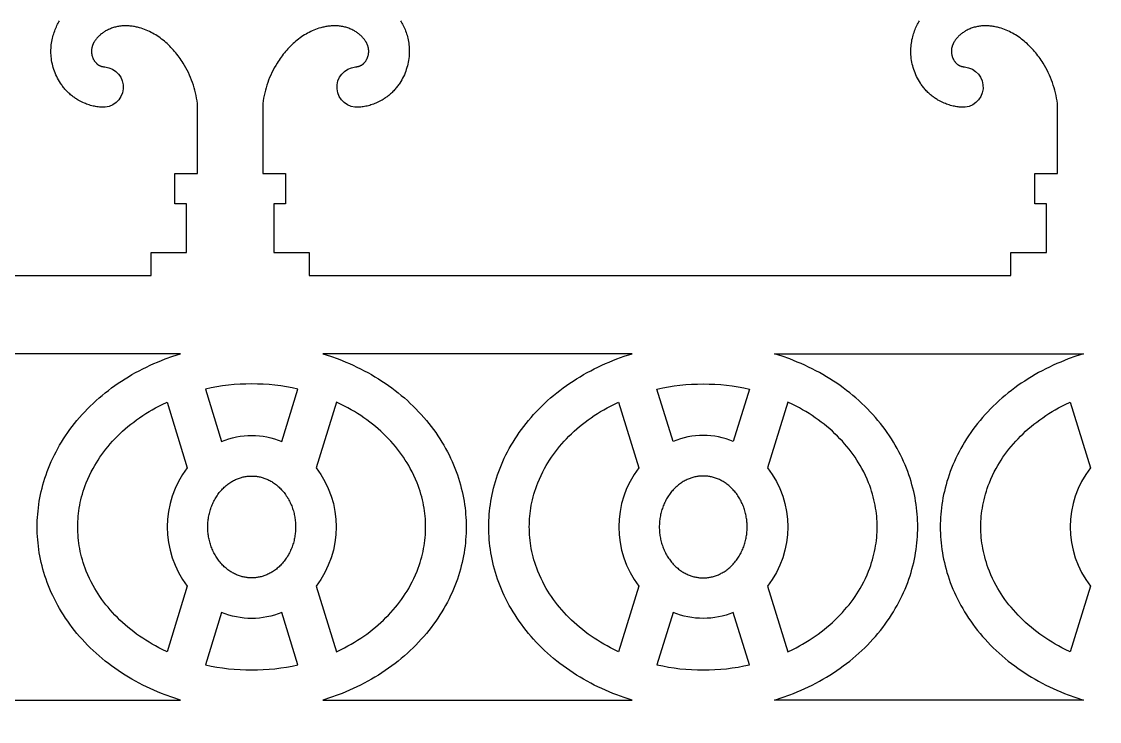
# Model space of a CAD drawing. Extents: x 452 to 1697, y 1442 to 2340.
# Drawn here: x 1132.5 to 1415.2, y 1973.1 to 2156.7 of the extents above; entities that cross this region are included whole.
import ezdxf

# ---------------------------------------------------------------- set-up
doc = ezdxf.new("R2010")
doc.units = 0
doc.layers.add('LAYER_05', color=1, linetype='CONTINUOUS')

msp = doc.modelspace()

# ---------------------------------------------------------------- linework, layer by layer
at = {"layer": 'LAYER_05'}
for points in [[(1412.69, 2240.24, -0.316447), (1596.7, 1955.77, -0.601476)], [(982.4, 2090.12), (1166.45, 2090.12), (1166.45, 2096.12), (1175.73, 2096.12), (1175.73, 2108.86), (1172.69, 2108.86), (1172.69, 2116.82), (1178.62, 2116.82), (1178.62, 2135.21), (1178.52, 2135.9), (1178.4, 2136.59), (1178.27, 2137.28), (1178.11, 2137.97), (1177.94, 2138.65), (1177.75, 2139.32), (1177.54, 2140), (1177.31, 2140.66), (1177.07, 2141.33), (1176.81, 2141.98), (1176.53, 2142.63), (1176.23, 2143.28), (1175.92, 2143.91), (1175.58, 2144.54), (1175.23, 2145.16), (1174.86, 2145.78), (1174.61, 2146.18), (1174.35, 2146.57), (1174.08, 2146.96), (1173.8, 2147.35), (1173.52, 2147.73), (1173.23, 2148.1), (1172.93, 2148.48), (1172.63, 2148.84), (1172.32, 2149.2), (1172, 2149.55), (1171.67, 2149.9), (1171.34, 2150.23), (1171, 2150.57), (1170.66, 2150.89), (1170.31, 2151.2), (1169.95, 2151.51), (1169.58, 2151.81), (1169.21, 2152.1), (1168.84, 2152.38), (1168.45, 2152.65), (1168.06, 2152.91), (1167.67, 2153.16), (1167.27, 2153.4), (1166.86, 2153.63), (1166.45, 2153.85), (1166.03, 2154.06), (1165.61, 2154.25), (1165.18, 2154.44), (1164.75, 2154.61), (1164.31, 2154.77), (1163.87, 2154.91), (1163.42, 2155.04), (1163.16, 2155.12), (1162.89, 2155.18), (1162.62, 2155.24), (1162.34, 2155.3), (1162.07, 2155.35), (1161.8, 2155.4), (1161.52, 2155.44), (1161.25, 2155.47), (1160.97, 2155.5), (1160.69, 2155.53), (1160.42, 2155.54), (1160.14, 2155.55), (1159.86, 2155.56), (1159.58, 2155.56), (1159.31, 2155.55), (1159.03, 2155.54), (1158.75, 2155.52), (1158.48, 2155.49), (1158.2, 2155.45), (1157.93, 2155.41), (1157.65, 2155.36), (1157.38, 2155.31), (1157.11, 2155.24), (1156.84, 2155.17), (1156.57, 2155.09), (1156.3, 2155.01), (1156.04, 2154.91), (1155.77, 2154.81), (1155.51, 2154.7), (1155.25, 2154.58), (1154.99, 2154.46), (1154.74, 2154.32), (1154.54, 2154.21), (1154.35, 2154.09), (1154.15, 2153.97), (1153.96, 2153.85), (1153.78, 2153.72), (1153.59, 2153.58), (1153.41, 2153.44), (1153.23, 2153.3), (1153.06, 2153.15), (1152.89, 2153), (1152.73, 2152.85), (1152.57, 2152.69), (1152.41, 2152.52), (1152.26, 2152.35), (1152.12, 2152.18), (1151.98, 2152.01), (1151.85, 2151.83), (1151.72, 2151.65), (1151.6, 2151.46), (1151.55, 2151.37), (1151.49, 2151.28), (1151.44, 2151.18), (1151.39, 2151.08), (1151.34, 2150.99), (1151.29, 2150.89), (1151.25, 2150.79), (1151.21, 2150.69), (1151.16, 2150.6), (1151.13, 2150.5), (1151.09, 2150.39), (1151.06, 2150.29), (1151.02, 2150.19), (1150.99, 2150.09), (1150.97, 2149.99), (1150.94, 2149.88), (1150.92, 2149.78), (1150.9, 2149.67), (1150.88, 2149.57), (1150.86, 2149.46), (1150.85, 2149.36), (1150.84, 2149.25), (1150.83, 2149.14), (1150.83, 2149.04), (1150.83, 2148.93), (1150.83, 2148.82), (1150.83, 2148.69), (1150.84, 2148.57), (1150.85, 2148.44), (1150.86, 2148.31), (1150.88, 2148.19), (1150.9, 2148.06), (1150.93, 2147.94), (1150.96, 2147.81), (1150.99, 2147.69), (1151.03, 2147.56), (1151.06, 2147.44), (1151.11, 2147.32), (1151.15, 2147.2), (1151.2, 2147.08), (1151.25, 2146.96), (1151.3, 2146.85), (1151.36, 2146.73), (1151.42, 2146.62), (1151.49, 2146.51), (1151.55, 2146.4), (1151.62, 2146.3), (1151.69, 2146.19), (1151.77, 2146.09), (1151.85, 2146), (1151.93, 2145.9), (1152.01, 2145.81), (1152.05, 2145.77), (1152.1, 2145.73), (1152.14, 2145.68), (1152.18, 2145.64), (1152.23, 2145.6), (1152.28, 2145.56), (1152.32, 2145.52), (1152.37, 2145.48), (1152.42, 2145.45), (1152.47, 2145.41), (1152.51, 2145.38), (1152.56, 2145.34), (1152.61, 2145.31), (1152.66, 2145.28), (1152.71, 2145.25), (1152.76, 2145.23), (1152.81, 2145.2), (1152.86, 2145.17), (1152.91, 2145.15), (1152.96, 2145.12), (1153.06, 2145.08), (1153.17, 2145.04), (1153.27, 2145), (1153.38, 2144.96), (1153.49, 2144.93), (1153.6, 2144.9), (1153.71, 2144.87), (1153.83, 2144.85), (1153.94, 2144.83), (1154.06, 2144.81), (1154.18, 2144.8), (1154.29, 2144.78, -0.999946), (1153.38, 2134.19), (1152.89, 2134.24), (1152.56, 2134.28), (1152.24, 2134.33), (1151.92, 2134.39), (1151.6, 2134.45), (1151.26, 2134.53), (1150.92, 2134.61), (1150.58, 2134.7), (1150.24, 2134.8), (1149.89, 2134.92), (1149.54, 2135.04), (1149.25, 2135.15), (1148.97, 2135.26), (1148.6, 2135.42), (1148.24, 2135.59), (1147.88, 2135.78), (1147.53, 2135.97), (1147.3, 2136.1), (1147.08, 2136.23), (1146.86, 2136.37), (1146.65, 2136.51), (1146.43, 2136.66), (1146.22, 2136.81), (1146.01, 2136.96), (1145.81, 2137.12), (1145.58, 2137.3), (1145.34, 2137.5), (1145.12, 2137.7), (1144.9, 2137.9), (1144.68, 2138.11), (1144.47, 2138.32), (1144.26, 2138.54), (1144.05, 2138.76), (1143.87, 2138.97), (1143.68, 2139.18), (1143.51, 2139.4), (1143.33, 2139.62), (1143.17, 2139.84), (1143.01, 2140.05), (1142.86, 2140.28), (1142.71, 2140.5), (1142.43, 2140.93), (1142.17, 2141.38), (1141.93, 2141.83), (1141.7, 2142.29), (1141.49, 2142.74), (1141.3, 2143.2), (1141.12, 2143.66), (1140.96, 2144.12), (1140.82, 2144.59), (1140.69, 2145.06), (1140.57, 2145.54), (1140.47, 2146.01), (1140.38, 2146.5), (1140.31, 2147), (1140.26, 2147.49), (1140.22, 2147.99), (1140.2, 2148.32), (1140.2, 2148.64), (1140.19, 2148.97), (1140.2, 2149.3), (1140.22, 2149.73), (1140.25, 2150.17), (1140.29, 2150.61), (1140.35, 2151.04), (1140.42, 2151.46), (1140.49, 2151.87), (1140.58, 2152.29), (1140.68, 2152.7), (1140.79, 2153.08), (1140.91, 2153.47), (1141.03, 2153.85), (1141.17, 2154.23), (1141.31, 2154.59), (1141.46, 2154.94), (1141.61, 2155.29), (1141.78, 2155.64), (1141.94, 2155.96), (1142.11, 2156.28), (1142.29, 2156.6), (1142.47, 2156.91)], [(1231.88, 2156.91), (1232.07, 2156.6), (1232.24, 2156.28), (1232.42, 2155.96), (1232.58, 2155.64), (1232.74, 2155.29), (1232.9, 2154.94), (1233.05, 2154.59), (1233.19, 2154.23), (1233.32, 2153.85), (1233.45, 2153.47), (1233.57, 2153.08), (1233.67, 2152.7), (1233.77, 2152.29), (1233.86, 2151.87), (1233.94, 2151.46), (1234.01, 2151.04), (1234.06, 2150.61), (1234.11, 2150.17), (1234.14, 2149.73), (1234.16, 2149.3), (1234.16, 2148.97), (1234.16, 2148.64), (1234.15, 2148.32), (1234.14, 2147.99), (1234.1, 2147.49), (1234.04, 2147), (1233.97, 2146.5), (1233.89, 2146.01), (1233.79, 2145.54), (1233.67, 2145.06), (1233.54, 2144.59), (1233.39, 2144.12), (1233.23, 2143.66), (1233.06, 2143.2), (1232.87, 2142.74), (1232.66, 2142.29), (1232.43, 2141.83), (1232.19, 2141.38), (1231.93, 2140.93), (1231.65, 2140.5), (1231.5, 2140.28), (1231.34, 2140.05), (1231.19, 2139.84), (1231.02, 2139.62), (1230.85, 2139.4), (1230.67, 2139.18), (1230.49, 2138.97), (1230.3, 2138.76), (1230.1, 2138.54), (1229.89, 2138.32), (1229.68, 2138.11), (1229.46, 2137.9), (1229.24, 2137.7), (1229.01, 2137.5), (1228.78, 2137.3), (1228.55, 2137.12), (1228.34, 2136.96), (1228.13, 2136.81), (1227.92, 2136.66), (1227.71, 2136.51), (1227.49, 2136.37), (1227.28, 2136.23), (1227.05, 2136.1), (1226.83, 2135.97), (1226.48, 2135.78), (1226.12, 2135.59), (1225.75, 2135.42), (1225.38, 2135.26), (1225.1, 2135.15), (1224.82, 2135.04), (1224.47, 2134.92), (1224.11, 2134.8), (1223.78, 2134.7), (1223.44, 2134.61), (1223.1, 2134.53), (1222.75, 2134.45), (1222.43, 2134.39), (1222.11, 2134.33), (1221.79, 2134.28), (1221.47, 2134.24), (1220.98, 2134.19, -0.999946), (1220.06, 2144.78), (1220.18, 2144.8), (1220.3, 2144.81), (1220.41, 2144.83), (1220.53, 2144.85), (1220.64, 2144.87), (1220.75, 2144.9), (1220.87, 2144.93), (1220.97, 2144.96), (1221.08, 2145), (1221.19, 2145.04), (1221.29, 2145.08), (1221.4, 2145.12), (1221.45, 2145.15), (1221.5, 2145.17), (1221.55, 2145.2), (1221.6, 2145.23), (1221.65, 2145.25), (1221.7, 2145.28), (1221.74, 2145.31), (1221.79, 2145.34), (1221.84, 2145.38), (1221.89, 2145.41), (1221.94, 2145.45), (1221.99, 2145.48), (1222.03, 2145.52), (1222.08, 2145.56), (1222.13, 2145.6), (1222.17, 2145.64), (1222.22, 2145.68), (1222.26, 2145.73), (1222.3, 2145.77), (1222.35, 2145.81), (1222.43, 2145.9), (1222.51, 2146), (1222.59, 2146.09), (1222.66, 2146.19), (1222.73, 2146.3), (1222.8, 2146.4), (1222.87, 2146.51), (1222.93, 2146.62), (1222.99, 2146.73), (1223.05, 2146.85), (1223.11, 2146.96), (1223.16, 2147.08), (1223.21, 2147.2), (1223.25, 2147.32), (1223.29, 2147.44), (1223.33, 2147.56), (1223.37, 2147.69), (1223.4, 2147.81), (1223.43, 2147.94), (1223.45, 2148.06), (1223.47, 2148.19), (1223.49, 2148.31), (1223.51, 2148.44), (1223.52, 2148.57), (1223.52, 2148.69), (1223.53, 2148.82), (1223.53, 2148.93), (1223.53, 2149.04), (1223.52, 2149.14), (1223.51, 2149.25), (1223.5, 2149.36), (1223.49, 2149.46), (1223.48, 2149.57), (1223.46, 2149.67), (1223.44, 2149.78), (1223.42, 2149.88), (1223.39, 2149.99), (1223.36, 2150.09), (1223.33, 2150.19), (1223.3, 2150.29), (1223.27, 2150.39), (1223.23, 2150.5), (1223.19, 2150.6), (1223.15, 2150.69), (1223.11, 2150.79), (1223.06, 2150.89), (1223.02, 2150.99), (1222.97, 2151.08), (1222.92, 2151.18), (1222.86, 2151.28), (1222.81, 2151.37), (1222.75, 2151.46), (1222.63, 2151.65), (1222.51, 2151.83), (1222.38, 2152.01), (1222.24, 2152.18), (1222.09, 2152.35), (1221.94, 2152.52), (1221.79, 2152.69), (1221.63, 2152.85), (1221.46, 2153), (1221.3, 2153.15), (1221.12, 2153.3), (1220.94, 2153.44), (1220.76, 2153.58), (1220.58, 2153.72), (1220.39, 2153.85), (1220.2, 2153.97), (1220.01, 2154.09), (1219.82, 2154.21), (1219.62, 2154.32), (1219.36, 2154.46), (1219.11, 2154.58), (1218.85, 2154.7), (1218.58, 2154.81), (1218.32, 2154.91), (1218.05, 2155.01), (1217.79, 2155.09), (1217.52, 2155.17), (1217.25, 2155.24), (1216.98, 2155.31), (1216.7, 2155.36), (1216.43, 2155.41), (1216.15, 2155.45), (1215.88, 2155.49), (1215.6, 2155.52), (1215.33, 2155.54), (1215.05, 2155.55), (1214.77, 2155.56), (1214.49, 2155.56), (1214.22, 2155.55), (1213.94, 2155.54), (1213.66, 2155.53), (1213.39, 2155.5), (1213.11, 2155.47), (1212.83, 2155.44), (1212.56, 2155.4), (1212.28, 2155.35), (1212.01, 2155.3), (1211.74, 2155.24), (1211.47, 2155.18), (1211.2, 2155.12), (1210.93, 2155.04), (1210.49, 2154.91), (1210.04, 2154.77), (1209.6, 2154.61), (1209.17, 2154.44), (1208.74, 2154.25), (1208.32, 2154.06), (1207.9, 2153.85), (1207.49, 2153.63), (1207.09, 2153.4), (1206.69, 2153.16), (1206.29, 2152.91), (1205.9, 2152.65), (1205.52, 2152.38), (1205.14, 2152.1), (1204.77, 2151.81), (1204.41, 2151.51), (1204.05, 2151.2), (1203.7, 2150.89), (1203.35, 2150.57), (1203.01, 2150.23), (1202.68, 2149.9), (1202.36, 2149.55), (1202.04, 2149.2), (1201.73, 2148.84), (1201.42, 2148.48), (1201.12, 2148.1), (1200.83, 2147.73), (1200.55, 2147.35), (1200.28, 2146.96), (1200.01, 2146.57), (1199.75, 2146.18), (1199.5, 2145.78), (1199.13, 2145.16), (1198.77, 2144.54), (1198.44, 2143.91), (1198.12, 2143.28), (1197.83, 2142.63), (1197.55, 2141.98), (1197.29, 2141.33), (1197.04, 2140.66), (1196.82, 2140), (1196.61, 2139.32), (1196.42, 2138.65), (1196.25, 2137.97), (1196.09, 2137.28), (1195.95, 2136.59), (1195.83, 2135.9), (1195.73, 2135.21), (1195.73, 2116.82), (1201.67, 2116.82), (1201.67, 2108.86), (1198.63, 2108.86), (1198.63, 2096.12), (1207.91, 2096.12), (1207.91, 2090.12), (1391.96, 2090.12), (1391.96, 2096.12), (1401.24, 2096.12), (1401.24, 2108.86), (1398.2, 2108.86), (1398.2, 2116.82), (1404.13, 2116.82), (1404.13, 2135.21), (1404.03, 2135.9), (1403.91, 2136.59), (1403.77, 2137.28), (1403.62, 2137.97), (1403.45, 2138.65), (1403.25, 2139.32), (1403.05, 2140), (1402.82, 2140.66), (1402.58, 2141.33), (1402.32, 2141.98), (1402.04, 2142.63), (1401.74, 2143.28), (1401.42, 2143.91), (1401.09, 2144.54), (1400.74, 2145.16), (1400.37, 2145.78), (1400.11, 2146.18), (1399.85, 2146.57), (1399.59, 2146.96), (1399.31, 2147.35), (1399.03, 2147.73), (1398.74, 2148.1), (1398.44, 2148.48), (1398.14, 2148.84), (1397.83, 2149.2), (1397.51, 2149.55), (1397.18, 2149.9), (1396.85, 2150.23), (1396.51, 2150.57), (1396.17, 2150.89), (1395.81, 2151.2), (1395.46, 2151.51), (1395.09, 2151.81), (1394.72, 2152.1), (1394.34, 2152.38), (1393.96, 2152.65), (1393.57, 2152.91), (1393.18, 2153.16), (1392.78, 2153.4), (1392.37, 2153.63), (1391.96, 2153.85), (1391.54, 2154.06), (1391.12, 2154.25), (1390.69, 2154.44), (1390.26, 2154.61), (1389.82, 2154.77), (1389.38, 2154.91), (1388.93, 2155.04), (1388.66, 2155.12), (1388.39, 2155.18), (1388.12, 2155.24), (1387.85, 2155.3), (1387.58, 2155.35), (1387.3, 2155.4), (1387.03, 2155.44), (1386.75, 2155.47), (1386.48, 2155.5), (1386.2, 2155.53), (1385.92, 2155.54), (1385.65, 2155.55), (1385.37, 2155.56), (1385.09, 2155.56), (1384.81, 2155.55), (1384.54, 2155.54), (1384.26, 2155.52), (1383.98, 2155.49), (1383.71, 2155.45), (1383.43, 2155.41), (1383.16, 2155.36), (1382.89, 2155.31), (1382.62, 2155.24), (1382.34, 2155.17), (1382.08, 2155.09), (1381.81, 2155.01), (1381.54, 2154.91), (1381.28, 2154.81), (1381.02, 2154.7), (1380.76, 2154.58), (1380.5, 2154.46), (1380.24, 2154.32), (1380.05, 2154.21), (1379.85, 2154.09), (1379.66, 2153.97), (1379.47, 2153.85), (1379.28, 2153.72), (1379.1, 2153.58), (1378.92, 2153.44), (1378.74, 2153.3), (1378.57, 2153.15), (1378.4, 2153), (1378.23, 2152.85), (1378.07, 2152.69), (1377.92, 2152.52), (1377.77, 2152.35), (1377.62, 2152.18), (1377.49, 2152.01), (1377.35, 2151.83), (1377.23, 2151.65), (1377.11, 2151.46), (1377.05, 2151.37), (1377, 2151.28), (1376.95, 2151.18), (1376.9, 2151.08), (1376.85, 2150.99), (1376.8, 2150.89), (1376.76, 2150.79), (1376.71, 2150.69), (1376.67, 2150.6), (1376.63, 2150.5), (1376.6, 2150.39), (1376.56, 2150.29), (1376.53, 2150.19), (1376.5, 2150.09), (1376.47, 2149.99), (1376.45, 2149.88), (1376.42, 2149.78), (1376.4, 2149.67), (1376.39, 2149.57), (1376.37, 2149.46), (1376.36, 2149.36), (1376.35, 2149.25), (1376.34, 2149.14), (1376.34, 2149.04), (1376.33, 2148.93), (1376.33, 2148.82), (1376.34, 2148.69), (1376.35, 2148.57), (1376.36, 2148.44), (1376.37, 2148.31), (1376.39, 2148.19), (1376.41, 2148.06), (1376.44, 2147.94), (1376.47, 2147.81), (1376.5, 2147.69), (1376.53, 2147.56), (1376.57, 2147.44), (1376.61, 2147.32), (1376.66, 2147.2), (1376.71, 2147.08), (1376.76, 2146.96), (1376.81, 2146.85), (1376.87, 2146.73), (1376.93, 2146.62), (1376.99, 2146.51), (1377.06, 2146.4), (1377.13, 2146.3), (1377.2, 2146.19), (1377.28, 2146.09), (1377.35, 2146), (1377.43, 2145.9), (1377.52, 2145.81), (1377.56, 2145.77), (1377.6, 2145.73), (1377.65, 2145.68), (1377.69, 2145.64), (1377.74, 2145.6), (1377.78, 2145.56), (1377.83, 2145.52), (1377.88, 2145.48), (1377.92, 2145.45), (1377.97, 2145.41), (1378.02, 2145.38), (1378.07, 2145.34), (1378.12, 2145.31), (1378.17, 2145.28), (1378.22, 2145.25), (1378.26, 2145.23), (1378.31, 2145.2), (1378.36, 2145.17), (1378.41, 2145.15), (1378.47, 2145.12), (1378.57, 2145.08), (1378.67, 2145.04), (1378.78, 2145), (1378.89, 2144.96), (1379, 2144.93), (1379.11, 2144.9), (1379.22, 2144.87), (1379.34, 2144.85), (1379.45, 2144.83), (1379.57, 2144.81), (1379.68, 2144.8), (1379.8, 2144.78, -0.999946), (1378.88, 2134.19), (1378.39, 2134.24), (1378.07, 2134.28), (1377.75, 2134.33), (1377.43, 2134.39), (1377.11, 2134.45), (1376.77, 2134.53), (1376.42, 2134.61), (1376.09, 2134.7), (1375.75, 2134.8), (1375.4, 2134.92), (1375.04, 2135.04), (1374.76, 2135.15), (1374.48, 2135.26), (1374.11, 2135.42), (1373.75, 2135.59), (1373.39, 2135.78), (1373.03, 2135.97), (1372.81, 2136.1), (1372.59, 2136.23), (1372.37, 2136.37), (1372.15, 2136.51), (1371.94, 2136.66), (1371.73, 2136.81), (1371.52, 2136.96), (1371.32, 2137.12), (1371.08, 2137.3), (1370.85, 2137.5), (1370.63, 2137.7), (1370.4, 2137.9), (1370.19, 2138.11), (1369.97, 2138.32), (1369.76, 2138.54), (1369.56, 2138.76), (1369.37, 2138.97), (1369.19, 2139.18), (1369.01, 2139.4), (1368.84, 2139.62), (1368.68, 2139.84), (1368.52, 2140.05), (1368.36, 2140.28), (1368.21, 2140.5), (1367.94, 2140.93), (1367.68, 2141.38), (1367.43, 2141.83), (1367.2, 2142.29), (1367, 2142.74), (1366.8, 2143.2), (1366.63, 2143.66), (1366.47, 2144.12), (1366.32, 2144.59), (1366.19, 2145.06), (1366.08, 2145.54), (1365.98, 2146.01), (1365.89, 2146.5), (1365.82, 2147), (1365.77, 2147.49), (1365.73, 2147.99), (1365.71, 2148.32), (1365.7, 2148.64), (1365.7, 2148.97), (1365.71, 2149.3), (1365.72, 2149.73), (1365.76, 2150.17), (1365.8, 2150.61), (1365.86, 2151.04), (1365.92, 2151.46), (1366, 2151.87), (1366.09, 2152.29), (1366.19, 2152.7), (1366.3, 2153.08), (1366.41, 2153.47), (1366.54, 2153.85), (1366.68, 2154.23), (1366.82, 2154.59), (1366.96, 2154.94), (1367.12, 2155.29), (1367.28, 2155.64), (1367.45, 2155.96), (1367.62, 2156.28), (1367.8, 2156.6), (1367.98, 2156.91)]]:
    msp.add_lwpolyline(points, format="xyb", dxfattribs=at)
msp.add_lwpolyline([(1093.1, 1978.72), (1174.17, 1978.72), (1172.15, 1979.37), (1170.15, 1980.08), (1169.15, 1980.47), (1168.16, 1980.87), (1167.18, 1981.29), (1166.2, 1981.73), (1165.24, 1982.19), (1164.28, 1982.66), (1163.32, 1983.15), (1162.38, 1983.66), (1161.45, 1984.18), (1160.53, 1984.72), (1159.62, 1985.28), (1158.72, 1985.86), (1157.83, 1986.45), (1156.96, 1987.06), (1156.1, 1987.68), (1155.25, 1988.31), (1154.42, 1988.97), (1153.61, 1989.63), (1152.81, 1990.31), (1152.02, 1991.01), (1151.26, 1991.71), (1150.5, 1992.43), (1149.77, 1993.16), (1149.06, 1993.91), (1148.36, 1994.66), (1147.68, 1995.43), (1147.02, 1996.2), (1146.38, 1996.99), (1145.76, 1997.78), (1145.16, 1998.59), (1144.58, 1999.4), (1144.02, 2000.22), (1143.48, 2001.04), (1142.96, 2001.88), (1142.46, 2002.71), (1141.98, 2003.56), (1141.53, 2004.41), (1141.09, 2005.26), (1140.67, 2006.12), (1140.28, 2006.98), (1139.91, 2007.84), (1139.55, 2008.71), (1139.22, 2009.58), (1138.91, 2010.45), (1138.62, 2011.32), (1138.35, 2012.19), (1138.1, 2013.05), (1137.87, 2013.92), (1137.66, 2014.79), (1137.47, 2015.66), (1137.3, 2016.52), (1137.14, 2017.38), (1137.01, 2018.24), (1136.9, 2019.09), (1136.8, 2019.94), (1136.72, 2020.79), (1136.66, 2021.63), (1136.62, 2022.47), (1136.6, 2023.3), (1136.59, 2024.13), (1136.6, 2024.96), (1136.62, 2025.79), (1136.66, 2026.63), (1136.72, 2027.47), (1136.8, 2028.31), (1136.9, 2029.17), (1137.01, 2030.02), (1137.14, 2030.88), (1137.3, 2031.74), (1137.47, 2032.6), (1137.66, 2033.47), (1137.87, 2034.34), (1138.1, 2035.2), (1138.35, 2036.07), (1138.62, 2036.94), (1138.91, 2037.81), (1139.22, 2038.68), (1139.55, 2039.55), (1139.91, 2040.42), (1140.28, 2041.28), (1140.67, 2042.14), (1141.09, 2043), (1141.53, 2043.85), (1141.98, 2044.7), (1142.46, 2045.55), (1142.96, 2046.38), (1143.48, 2047.22), (1144.02, 2048.04), (1144.58, 2048.86), (1145.16, 2049.67), (1145.76, 2050.48), (1146.38, 2051.27), (1147.02, 2052.06), (1147.68, 2052.83), (1148.36, 2053.6), (1149.06, 2054.35), (1149.77, 2055.1), (1150.5, 2055.83), (1151.26, 2056.55), (1152.02, 2057.25), (1152.81, 2057.95), (1153.61, 2058.63), (1154.42, 2059.29), (1155.25, 2059.95), (1156.1, 2060.58), (1156.96, 2061.2), (1157.83, 2061.81), (1158.72, 2062.4), (1159.62, 2062.98), (1160.53, 2063.53), (1161.45, 2064.08), (1162.38, 2064.6), (1163.32, 2065.11), (1164.28, 2065.6), (1165.24, 2066.07), (1166.2, 2066.53), (1167.18, 2066.97), (1168.16, 2067.39), (1169.15, 2067.79), (1170.15, 2068.18), (1172.15, 2068.89), (1174.17, 2069.54), (1093.1, 2069.54)], dxfattribs=at)
for points in [[(1211.51, 2069.54), (1213.53, 2068.89), (1215.53, 2068.18), (1216.53, 2067.79), (1217.52, 2067.39), (1218.5, 2066.97), (1219.48, 2066.53), (1220.44, 2066.07), (1221.4, 2065.6), (1222.36, 2065.11), (1223.3, 2064.6), (1224.23, 2064.08), (1225.15, 2063.53), (1226.06, 2062.98), (1226.96, 2062.4), (1227.85, 2061.81), (1228.72, 2061.2), (1229.58, 2060.58), (1230.43, 2059.95), (1231.26, 2059.29), (1232.07, 2058.63), (1232.87, 2057.95), (1233.66, 2057.25), (1234.42, 2056.55), (1235.17, 2055.83), (1235.91, 2055.1), (1236.62, 2054.35), (1237.32, 2053.6), (1238, 2052.83), (1238.66, 2052.06), (1239.3, 2051.27), (1239.92, 2050.48), (1240.52, 2049.67), (1241.1, 2048.86), (1241.66, 2048.04), (1242.2, 2047.22), (1242.72, 2046.38), (1243.22, 2045.55), (1243.7, 2044.7), (1244.15, 2043.85), (1244.59, 2043), (1245, 2042.14), (1245.4, 2041.28), (1245.77, 2040.42), (1246.13, 2039.55), (1246.46, 2038.68), (1246.77, 2037.81), (1247.06, 2036.94), (1247.33, 2036.07), (1247.58, 2035.2), (1247.81, 2034.34), (1248.02, 2033.47), (1248.21, 2032.6), (1248.38, 2031.74), (1248.53, 2030.88), (1248.67, 2030.02), (1248.78, 2029.17), (1248.88, 2028.31), (1248.95, 2027.47), (1249.01, 2026.63), (1249.06, 2025.79), (1249.08, 2024.96), (1249.09, 2024.13), (1249.08, 2023.3), (1249.06, 2022.47), (1249.01, 2021.63), (1248.95, 2020.79), (1248.88, 2019.94), (1248.78, 2019.09), (1248.67, 2018.24), (1248.53, 2017.38), (1248.38, 2016.52), (1248.21, 2015.66), (1248.02, 2014.79), (1247.81, 2013.92), (1247.58, 2013.05), (1247.33, 2012.19), (1247.06, 2011.32), (1246.77, 2010.45), (1246.46, 2009.58), (1246.13, 2008.71), (1245.77, 2007.84), (1245.4, 2006.98), (1245, 2006.12), (1244.59, 2005.26), (1244.15, 2004.41), (1243.7, 2003.56), (1243.22, 2002.71), (1242.72, 2001.88), (1242.2, 2001.04), (1241.66, 2000.22), (1241.1, 1999.4), (1240.52, 1998.59), (1239.92, 1997.78), (1239.3, 1996.99), (1238.66, 1996.2), (1238, 1995.43), (1237.32, 1994.66), (1236.62, 1993.91), (1235.91, 1993.16), (1235.17, 1992.43), (1234.42, 1991.71), (1233.66, 1991.01), (1232.87, 1990.31), (1232.07, 1989.63), (1231.26, 1988.97), (1230.43, 1988.31), (1229.58, 1987.68), (1228.72, 1987.06), (1227.85, 1986.45), (1226.96, 1985.86), (1226.06, 1985.28), (1225.15, 1984.72), (1224.23, 1984.18), (1223.3, 1983.66), (1222.36, 1983.15), (1221.4, 1982.66), (1220.44, 1982.19), (1219.48, 1981.73), (1218.5, 1981.29), (1217.52, 1980.87), (1216.53, 1980.47), (1215.53, 1980.08), (1213.53, 1979.37), (1211.51, 1978.72), (1292.58, 1978.72), (1290.56, 1979.37), (1288.56, 1980.08), (1287.57, 1980.47), (1286.58, 1980.87), (1285.59, 1981.29), (1284.62, 1981.73), (1283.65, 1982.19), (1282.69, 1982.66), (1281.74, 1983.15), (1280.8, 1983.66), (1279.86, 1984.18), (1278.94, 1984.72), (1278.03, 1985.28), (1277.13, 1985.86), (1276.25, 1986.45), (1275.37, 1987.06), (1274.51, 1987.68), (1273.67, 1988.31), (1272.84, 1988.97), (1272.02, 1989.63), (1271.22, 1990.31), (1270.44, 1991.01), (1269.67, 1991.71), (1268.92, 1992.43), (1268.19, 1993.16), (1267.47, 1993.91), (1266.78, 1994.66), (1266.1, 1995.43), (1265.44, 1996.2), (1264.8, 1996.99), (1264.18, 1997.78), (1263.58, 1998.59), (1263, 1999.4), (1262.44, 2000.22), (1261.9, 2001.04), (1261.38, 2001.88), (1260.88, 2002.71), (1260.4, 2003.56), (1259.94, 2004.41), (1259.5, 2005.26), (1259.09, 2006.12), (1258.69, 2006.98), (1258.32, 2007.84), (1257.97, 2008.71), (1257.64, 2009.58), (1257.32, 2010.45), (1257.03, 2011.32), (1256.76, 2012.19), (1256.51, 2013.05), (1256.28, 2013.92), (1256.07, 2014.79), (1255.88, 2015.66), (1255.71, 2016.52), (1255.56, 2017.38), (1255.43, 2018.24), (1255.31, 2019.09), (1255.22, 2019.94), (1255.14, 2020.79), (1255.08, 2021.63), (1255.04, 2022.47), (1255.01, 2023.3), (1255, 2024.13), (1255.01, 2024.96), (1255.04, 2025.79), (1255.08, 2026.63), (1255.14, 2027.47), (1255.22, 2028.31), (1255.31, 2029.17), (1255.43, 2030.02), (1255.56, 2030.88), (1255.71, 2031.74), (1255.88, 2032.6), (1256.07, 2033.47), (1256.28, 2034.34), (1256.51, 2035.2), (1256.76, 2036.07), (1257.03, 2036.94), (1257.32, 2037.81), (1257.64, 2038.68), (1257.97, 2039.55), (1258.32, 2040.42), (1258.69, 2041.28), (1259.09, 2042.14), (1259.5, 2043), (1259.94, 2043.85), (1260.4, 2044.7), (1260.88, 2045.55), (1261.38, 2046.38), (1261.9, 2047.22), (1262.44, 2048.04), (1263, 2048.86), (1263.58, 2049.67), (1264.18, 2050.48), (1264.8, 2051.27), (1265.44, 2052.06), (1266.1, 2052.83), (1266.78, 2053.6), (1267.47, 2054.35), (1268.19, 2055.1), (1268.92, 2055.83), (1269.67, 2056.55), (1270.44, 2057.25), (1271.22, 2057.95), (1272.02, 2058.63), (1272.84, 2059.29), (1273.67, 2059.95), (1274.51, 2060.58), (1275.37, 2061.2), (1276.25, 2061.81), (1277.13, 2062.4), (1278.03, 2062.98), (1278.94, 2063.53), (1279.86, 2064.08), (1280.8, 2064.6), (1281.74, 2065.11), (1282.69, 2065.6), (1283.65, 2066.07), (1284.62, 2066.53), (1285.59, 2066.97), (1286.58, 2067.39), (1287.57, 2067.79), (1288.56, 2068.18), (1290.56, 2068.89), (1292.58, 2069.54)], [(1411, 2069.54), (1408.98, 2068.89), (1406.98, 2068.18), (1405.98, 2067.79), (1404.99, 2067.39), (1404.01, 2066.97), (1403.03, 2066.53), (1402.07, 2066.07), (1401.11, 2065.6), (1400.15, 2065.11), (1399.21, 2064.6), (1398.28, 2064.08), (1397.36, 2063.53), (1396.45, 2062.98), (1395.55, 2062.4), (1394.66, 2061.81), (1393.79, 2061.2), (1392.93, 2060.58), (1392.08, 2059.95), (1391.25, 2059.29), (1390.44, 2058.63), (1389.64, 2057.95), (1388.85, 2057.25), (1388.09, 2056.55), (1387.33, 2055.83), (1386.6, 2055.1), (1385.89, 2054.35), (1385.19, 2053.6), (1384.51, 2052.83), (1383.85, 2052.06), (1383.21, 2051.27), (1382.59, 2050.48), (1381.99, 2049.67), (1381.41, 2048.86), (1380.85, 2048.04), (1380.31, 2047.22), (1379.79, 2046.38), (1379.29, 2045.55), (1378.81, 2044.7), (1378.36, 2043.85), (1377.92, 2043), (1377.5, 2042.14), (1377.11, 2041.28), (1376.74, 2040.42), (1376.38, 2039.55), (1376.05, 2038.68), (1375.74, 2037.81), (1375.45, 2036.94), (1375.18, 2036.07), (1374.93, 2035.2), (1374.7, 2034.34), (1374.49, 2033.47), (1374.3, 2032.6), (1374.13, 2031.74), (1373.97, 2030.88), (1373.84, 2030.02), (1373.73, 2029.17), (1373.63, 2028.31), (1373.55, 2027.47), (1373.49, 2026.63), (1373.45, 2025.79), (1373.43, 2024.96), (1373.42, 2024.13), (1373.43, 2023.3), (1373.45, 2022.47), (1373.49, 2021.63), (1373.55, 2020.79), (1373.63, 2019.94), (1373.73, 2019.09), (1373.84, 2018.24), (1373.97, 2017.38), (1374.13, 2016.52), (1374.3, 2015.66), (1374.49, 2014.79), (1374.7, 2013.92), (1374.93, 2013.05), (1375.18, 2012.19), (1375.45, 2011.32), (1375.74, 2010.45), (1376.05, 2009.58), (1376.38, 2008.71), (1376.74, 2007.84), (1377.11, 2006.98), (1377.5, 2006.12), (1377.92, 2005.26), (1378.36, 2004.41), (1378.81, 2003.56), (1379.29, 2002.71), (1379.79, 2001.88), (1380.31, 2001.04), (1380.85, 2000.22), (1381.41, 1999.4), (1381.99, 1998.59), (1382.59, 1997.78), (1383.21, 1996.99), (1383.85, 1996.2), (1384.51, 1995.43), (1385.19, 1994.66), (1385.89, 1993.91), (1386.6, 1993.16), (1387.33, 1992.43), (1388.09, 1991.71), (1388.85, 1991.01), (1389.64, 1990.31), (1390.44, 1989.63), (1391.25, 1988.97), (1392.08, 1988.31), (1392.93, 1987.68), (1393.79, 1987.06), (1394.66, 1986.45), (1395.55, 1985.86), (1396.45, 1985.28), (1397.36, 1984.72), (1398.28, 1984.18), (1399.21, 1983.66), (1400.15, 1983.15), (1401.11, 1982.66), (1402.07, 1982.19), (1403.03, 1981.73), (1404.01, 1981.29), (1404.99, 1980.87), (1405.98, 1980.47), (1406.98, 1980.08), (1408.98, 1979.37), (1411, 1978.72), (1329.93, 1978.72), (1331.95, 1979.37), (1333.95, 1980.08), (1334.94, 1980.47), (1335.93, 1980.87), (1336.91, 1981.29), (1337.89, 1981.73), (1338.86, 1982.19), (1339.82, 1982.66), (1340.77, 1983.15), (1341.71, 1983.66), (1342.64, 1984.18), (1343.57, 1984.72), (1344.48, 1985.28), (1345.38, 1985.86), (1346.26, 1986.45), (1347.13, 1987.06), (1347.99, 1987.68), (1348.84, 1988.31), (1349.67, 1988.97), (1350.49, 1989.63), (1351.29, 1990.31), (1352.07, 1991.01), (1352.84, 1991.71), (1353.59, 1992.43), (1354.32, 1993.16), (1355.04, 1993.91), (1355.73, 1994.66), (1356.41, 1995.43), (1357.07, 1996.2), (1357.71, 1996.99), (1358.33, 1997.78), (1358.93, 1998.59), (1359.51, 1999.4), (1360.07, 2000.22), (1360.61, 2001.04), (1361.13, 2001.88), (1361.63, 2002.71), (1362.11, 2003.56), (1362.57, 2004.41), (1363, 2005.26), (1363.42, 2006.12), (1363.81, 2006.98), (1364.19, 2007.84), (1364.54, 2008.71), (1364.87, 2009.58), (1365.18, 2010.45), (1365.48, 2011.32), (1365.75, 2012.19), (1366, 2013.05), (1366.23, 2013.92), (1366.44, 2014.79), (1366.63, 2015.66), (1366.8, 2016.52), (1366.95, 2017.38), (1367.08, 2018.24), (1367.2, 2019.09), (1367.29, 2019.94), (1367.37, 2020.79), (1367.43, 2021.63), (1367.47, 2022.47), (1367.5, 2023.3), (1367.5, 2024.13), (1367.5, 2024.96), (1367.47, 2025.79), (1367.43, 2026.63), (1367.37, 2027.47), (1367.29, 2028.31), (1367.2, 2029.17), (1367.08, 2030.02), (1366.95, 2030.88), (1366.8, 2031.74), (1366.63, 2032.6), (1366.44, 2033.47), (1366.23, 2034.34), (1366, 2035.2), (1365.75, 2036.07), (1365.48, 2036.94), (1365.18, 2037.81), (1364.87, 2038.68), (1364.54, 2039.55), (1364.19, 2040.42), (1363.81, 2041.28), (1363.42, 2042.14), (1363, 2043), (1362.57, 2043.85), (1362.11, 2044.7), (1361.63, 2045.55), (1361.13, 2046.38), (1360.61, 2047.22), (1360.07, 2048.04), (1359.51, 2048.86), (1358.93, 2049.67), (1358.33, 2050.48), (1357.71, 2051.27), (1357.07, 2052.06), (1356.41, 2052.83), (1355.73, 2053.6), (1355.04, 2054.35), (1354.32, 2055.1), (1353.59, 2055.83), (1352.84, 2056.55), (1352.07, 2057.25), (1351.29, 2057.95), (1350.49, 2058.63), (1349.67, 2059.29), (1348.84, 2059.95), (1347.99, 2060.58), (1347.13, 2061.2), (1346.26, 2061.81), (1345.38, 2062.4), (1344.48, 2062.98), (1343.57, 2063.53), (1342.64, 2064.08), (1341.71, 2064.6), (1340.77, 2065.11), (1339.82, 2065.6), (1338.86, 2066.07), (1337.89, 2066.53), (1336.91, 2066.97), (1335.93, 2067.39), (1334.94, 2067.79), (1333.95, 2068.18), (1331.95, 2068.89), (1329.93, 2069.54)], [(1204.36, 2024.13), (1204.35, 2023.81), (1204.34, 2023.49), (1204.33, 2023.17), (1204.3, 2022.86), (1204.27, 2022.53), (1204.23, 2022.2), (1204.19, 2021.88), (1204.14, 2021.55), (1204.08, 2021.22), (1204.01, 2020.9), (1203.94, 2020.57), (1203.85, 2020.24), (1203.76, 2019.92), (1203.66, 2019.59), (1203.56, 2019.27), (1203.45, 2018.95), (1203.33, 2018.63), (1203.2, 2018.31), (1203.06, 2018), (1202.92, 2017.69), (1202.77, 2017.38), (1202.61, 2017.08), (1202.45, 2016.79), (1202.27, 2016.49), (1202.1, 2016.21), (1201.91, 2015.93), (1201.72, 2015.65), (1201.53, 2015.38), (1201.33, 2015.12), (1201.12, 2014.87), (1200.91, 2014.62), (1200.69, 2014.38), (1200.47, 2014.14), (1200.24, 2013.92), (1200.01, 2013.7), (1199.78, 2013.49), (1199.54, 2013.29), (1199.31, 2013.09), (1199.06, 2012.9), (1198.81, 2012.72), (1198.58, 2012.56), (1198.33, 2012.4), (1198.09, 2012.25), (1197.84, 2012.1), (1197.58, 2011.97), (1197.33, 2011.83), (1197.07, 2011.71), (1196.8, 2011.59), (1196.56, 2011.49), (1196.31, 2011.4), (1196.06, 2011.31), (1195.81, 2011.22), (1195.55, 2011.15), (1195.3, 2011.08), (1195.04, 2011.02), (1194.78, 2010.96), (1194.54, 2010.92), (1194.3, 2010.88), (1194.06, 2010.84), (1193.81, 2010.82), (1193.57, 2010.8), (1193.33, 2010.78), (1193.08, 2010.77), (1192.84, 2010.77), (1192.6, 2010.77), (1192.35, 2010.78), (1192.11, 2010.8), (1191.86, 2010.82), (1191.62, 2010.84), (1191.38, 2010.88), (1191.14, 2010.92), (1190.9, 2010.96), (1190.64, 2011.02), (1190.38, 2011.08), (1190.13, 2011.15), (1189.87, 2011.22), (1189.62, 2011.31), (1189.37, 2011.4), (1189.12, 2011.49), (1188.88, 2011.59), (1188.61, 2011.71), (1188.35, 2011.83), (1188.1, 2011.97), (1187.84, 2012.1), (1187.59, 2012.25), (1187.35, 2012.4), (1187.1, 2012.56), (1186.86, 2012.72), (1186.62, 2012.9), (1186.37, 2013.09), (1186.13, 2013.29), (1185.9, 2013.49), (1185.66, 2013.7), (1185.43, 2013.92), (1185.21, 2014.14), (1184.99, 2014.38), (1184.77, 2014.62), (1184.56, 2014.87), (1184.35, 2015.12), (1184.15, 2015.38), (1183.96, 2015.65), (1183.76, 2015.93), (1183.58, 2016.21), (1183.4, 2016.49), (1183.23, 2016.79), (1183.07, 2017.08), (1182.91, 2017.38), (1182.76, 2017.69), (1182.62, 2018), (1182.48, 2018.31), (1182.35, 2018.63), (1182.23, 2018.95), (1182.12, 2019.27), (1182.01, 2019.59), (1181.92, 2019.92), (1181.83, 2020.24), (1181.74, 2020.57), (1181.67, 2020.9), (1181.6, 2021.22), (1181.54, 2021.55), (1181.49, 2021.87), (1181.45, 2022.19), (1181.41, 2022.52), (1181.38, 2022.84), (1181.35, 2023.16), (1181.34, 2023.48), (1181.33, 2023.81), (1181.32, 2024.13), (1181.33, 2024.45), (1181.34, 2024.77), (1181.35, 2025.09), (1181.38, 2025.4), (1181.41, 2025.73), (1181.44, 2026.06), (1181.49, 2026.38), (1181.54, 2026.71), (1181.6, 2027.04), (1181.67, 2027.36), (1181.74, 2027.69), (1181.83, 2028.02), (1181.92, 2028.34), (1182.01, 2028.67), (1182.12, 2028.99), (1182.23, 2029.31), (1182.35, 2029.63), (1182.48, 2029.95), (1182.62, 2030.26), (1182.76, 2030.57), (1182.91, 2030.87), (1183.07, 2031.18), (1183.23, 2031.47), (1183.4, 2031.77), (1183.58, 2032.05), (1183.76, 2032.33), (1183.96, 2032.61), (1184.15, 2032.88), (1184.35, 2033.14), (1184.56, 2033.39), (1184.77, 2033.64), (1184.99, 2033.88), (1185.21, 2034.12), (1185.43, 2034.34), (1185.66, 2034.56), (1185.9, 2034.77), (1186.13, 2034.97), (1186.37, 2035.17), (1186.62, 2035.35), (1186.86, 2035.54), (1187.1, 2035.7), (1187.35, 2035.86), (1187.59, 2036.01), (1187.84, 2036.15), (1188.1, 2036.29), (1188.35, 2036.42), (1188.61, 2036.55), (1188.88, 2036.67), (1189.12, 2036.77), (1189.37, 2036.86), (1189.62, 2036.95), (1189.87, 2037.03), (1190.13, 2037.11), (1190.38, 2037.18), (1190.64, 2037.24), (1190.9, 2037.3), (1191.14, 2037.34), (1191.38, 2037.38), (1191.62, 2037.42), (1191.86, 2037.44), (1192.11, 2037.46), (1192.35, 2037.48), (1192.6, 2037.49), (1192.84, 2037.49), (1193.08, 2037.49), (1193.33, 2037.48), (1193.57, 2037.46), (1193.81, 2037.44), (1194.06, 2037.42), (1194.3, 2037.38), (1194.54, 2037.34), (1194.78, 2037.3), (1195.04, 2037.24), (1195.3, 2037.18), (1195.55, 2037.11), (1195.81, 2037.03), (1196.06, 2036.95), (1196.31, 2036.86), (1196.56, 2036.77), (1196.8, 2036.67), (1197.07, 2036.55), (1197.33, 2036.42), (1197.58, 2036.29), (1197.84, 2036.15), (1198.09, 2036.01), (1198.33, 2035.86), (1198.58, 2035.7), (1198.81, 2035.54), (1199.06, 2035.35), (1199.31, 2035.17), (1199.54, 2034.97), (1199.78, 2034.77), (1200.01, 2034.56), (1200.24, 2034.34), (1200.47, 2034.12), (1200.69, 2033.88), (1200.91, 2033.64), (1201.12, 2033.39), (1201.33, 2033.14), (1201.53, 2032.88), (1201.72, 2032.61), (1201.91, 2032.33), (1202.1, 2032.05), (1202.27, 2031.77), (1202.45, 2031.47), (1202.61, 2031.18), (1202.77, 2030.87), (1202.92, 2030.57), (1203.06, 2030.26), (1203.2, 2029.95), (1203.33, 2029.63), (1203.45, 2029.31), (1203.56, 2028.99), (1203.66, 2028.67), (1203.76, 2028.34), (1203.85, 2028.02), (1203.94, 2027.69), (1204.01, 2027.36), (1204.08, 2027.04), (1204.14, 2026.71), (1204.19, 2026.39), (1204.23, 2026.07), (1204.27, 2025.74), (1204.3, 2025.42), (1204.32, 2025.1), (1204.34, 2024.78), (1204.35, 2024.45)], [(1311.25, 2010.77), (1311.5, 2010.77), (1311.74, 2010.78), (1311.99, 2010.8), (1312.23, 2010.82), (1312.47, 2010.84), (1312.71, 2010.88), (1312.95, 2010.92), (1313.19, 2010.96), (1313.45, 2011.02), (1313.71, 2011.08), (1313.97, 2011.15), (1314.22, 2011.22), (1314.47, 2011.31), (1314.72, 2011.4), (1314.97, 2011.49), (1315.22, 2011.59), (1315.48, 2011.71), (1315.74, 2011.83), (1316, 2011.97), (1316.25, 2012.1), (1316.5, 2012.25), (1316.75, 2012.4), (1316.99, 2012.56), (1317.23, 2012.72), (1317.48, 2012.9), (1317.72, 2013.09), (1317.96, 2013.29), (1318.19, 2013.49), (1318.43, 2013.7), (1318.66, 2013.92), (1318.88, 2014.14), (1319.1, 2014.38), (1319.32, 2014.62), (1319.54, 2014.87), (1319.74, 2015.12), (1319.94, 2015.38), (1320.14, 2015.65), (1320.33, 2015.93), (1320.51, 2016.21), (1320.69, 2016.49), (1320.86, 2016.79), (1321.03, 2017.08), (1321.18, 2017.38), (1321.33, 2017.69), (1321.48, 2018), (1321.61, 2018.31), (1321.74, 2018.63), (1321.86, 2018.95), (1321.97, 2019.27), (1322.08, 2019.59), (1322.18, 2019.92), (1322.27, 2020.24), (1322.35, 2020.57), (1322.42, 2020.9), (1322.49, 2021.22), (1322.55, 2021.55), (1322.6, 2021.87), (1322.65, 2022.19), (1322.69, 2022.52), (1322.72, 2022.84), (1322.74, 2023.16), (1322.76, 2023.48), (1322.77, 2023.81), (1322.77, 2024.13), (1322.77, 2024.45), (1322.76, 2024.77), (1322.74, 2025.09), (1322.72, 2025.4), (1322.69, 2025.73), (1322.65, 2026.06), (1322.6, 2026.38), (1322.55, 2026.71), (1322.49, 2027.04), (1322.42, 2027.36), (1322.35, 2027.69), (1322.27, 2028.02), (1322.18, 2028.34), (1322.08, 2028.67), (1321.97, 2028.99), (1321.86, 2029.31), (1321.74, 2029.63), (1321.61, 2029.95), (1321.48, 2030.26), (1321.33, 2030.57), (1321.18, 2030.87), (1321.03, 2031.18), (1320.86, 2031.47), (1320.69, 2031.77), (1320.51, 2032.05), (1320.33, 2032.33), (1320.14, 2032.61), (1319.94, 2032.88), (1319.74, 2033.14), (1319.54, 2033.39), (1319.32, 2033.64), (1319.1, 2033.88), (1318.88, 2034.12), (1318.66, 2034.34), (1318.43, 2034.56), (1318.19, 2034.77), (1317.96, 2034.97), (1317.72, 2035.17), (1317.48, 2035.35), (1317.23, 2035.54), (1316.99, 2035.7), (1316.75, 2035.86), (1316.5, 2036.01), (1316.25, 2036.15), (1316, 2036.29), (1315.74, 2036.42), (1315.48, 2036.55), (1315.22, 2036.67), (1314.97, 2036.77), (1314.72, 2036.86), (1314.47, 2036.95), (1314.22, 2037.03), (1313.97, 2037.11), (1313.71, 2037.18), (1313.45, 2037.24), (1313.19, 2037.3), (1312.95, 2037.34), (1312.71, 2037.38), (1312.47, 2037.42), (1312.23, 2037.44), (1311.99, 2037.46), (1311.74, 2037.48), (1311.5, 2037.49), (1311.25, 2037.49), (1311.01, 2037.49), (1310.77, 2037.48), (1310.52, 2037.46), (1310.28, 2037.44), (1310.04, 2037.42), (1309.8, 2037.38), (1309.55, 2037.34), (1309.31, 2037.3), (1309.05, 2037.24), (1308.8, 2037.18), (1308.54, 2037.11), (1308.29, 2037.03), (1308.03, 2036.95), (1307.79, 2036.86), (1307.54, 2036.77), (1307.29, 2036.67), (1307.03, 2036.55), (1306.77, 2036.42), (1306.51, 2036.29), (1306.26, 2036.15), (1306.01, 2036.01), (1305.76, 2035.86), (1305.52, 2035.7), (1305.28, 2035.54), (1305.03, 2035.35), (1304.79, 2035.17), (1304.55, 2034.97), (1304.32, 2034.77), (1304.08, 2034.56), (1303.85, 2034.34), (1303.62, 2034.12), (1303.41, 2033.88), (1303.19, 2033.64), (1302.97, 2033.39), (1302.77, 2033.14), (1302.57, 2032.88), (1302.37, 2032.61), (1302.18, 2032.33), (1302, 2032.05), (1301.82, 2031.77), (1301.65, 2031.47), (1301.48, 2031.18), (1301.33, 2030.87), (1301.18, 2030.57), (1301.03, 2030.26), (1300.9, 2029.95), (1300.77, 2029.63), (1300.65, 2029.31), (1300.53, 2028.99), (1300.43, 2028.67), (1300.33, 2028.34), (1300.24, 2028.02), (1300.16, 2027.69), (1300.08, 2027.36), (1300.02, 2027.04), (1299.96, 2026.71), (1299.9, 2026.38), (1299.86, 2026.06), (1299.82, 2025.73), (1299.79, 2025.4), (1299.77, 2025.09), (1299.75, 2024.77), (1299.74, 2024.45), (1299.74, 2024.13), (1299.74, 2023.81), (1299.75, 2023.48), (1299.77, 2023.16), (1299.79, 2022.84), (1299.82, 2022.52), (1299.86, 2022.19), (1299.91, 2021.87), (1299.96, 2021.55), (1300.02, 2021.22), (1300.08, 2020.9), (1300.16, 2020.57), (1300.24, 2020.24), (1300.33, 2019.92), (1300.43, 2019.59), (1300.53, 2019.27), (1300.65, 2018.95), (1300.77, 2018.63), (1300.9, 2018.31), (1301.03, 2018), (1301.18, 2017.69), (1301.33, 2017.38), (1301.48, 2017.08), (1301.65, 2016.79), (1301.82, 2016.49), (1302, 2016.21), (1302.18, 2015.93), (1302.37, 2015.65), (1302.57, 2015.38), (1302.77, 2015.12), (1302.97, 2014.87), (1303.19, 2014.62), (1303.41, 2014.38), (1303.62, 2014.14), (1303.85, 2013.92), (1304.08, 2013.7), (1304.32, 2013.49), (1304.55, 2013.29), (1304.79, 2013.09), (1305.03, 2012.9), (1305.28, 2012.72), (1305.52, 2012.56), (1305.76, 2012.4), (1306.01, 2012.25), (1306.26, 2012.1), (1306.51, 2011.97), (1306.77, 2011.83), (1307.03, 2011.71), (1307.29, 2011.59), (1307.54, 2011.49), (1307.79, 2011.4), (1308.03, 2011.31), (1308.29, 2011.22), (1308.54, 2011.15), (1308.8, 2011.08), (1309.05, 2011.02), (1309.31, 2010.96), (1309.55, 2010.92), (1309.8, 2010.88), (1310.04, 2010.84), (1310.28, 2010.82), (1310.52, 2010.8), (1310.77, 2010.78), (1311.01, 2010.77)]]:
    msp.add_lwpolyline(points, close=True, dxfattribs=at)
for points in [[(1200.73, 2046.55), (1204.97, 2060.28, 0.112117), (1180.7, 2060.28), (1184.95, 2046.55, -0.199474)], [(1311.25, 2061.64, -0.056109), (1323.39, 2060.28), (1319.14, 2046.55, 0.098362), (1311.25, 2048.12, 0.098362), (1303.37, 2046.55), (1299.12, 2060.28, -0.056109)], [(1170.63, 2056.86), (1175.95, 2039.66, 0.338921), (1175.95, 2008.6), (1170.63, 1991.4), (1169.38, 1991.99), (1168.5, 1992.44), (1167.62, 1992.91), (1166.76, 1993.39), (1165.92, 1993.89), (1165.08, 1994.41), (1164.26, 1994.94), (1163.45, 1995.49), (1162.67, 1996.05), (1161.9, 1996.62), (1161.14, 1997.21), (1160.39, 1997.82), (1159.68, 1998.43), (1158.98, 1999.05), (1158.29, 1999.69), (1157.62, 2000.35), (1156.98, 2001), (1156.36, 2001.67), (1155.75, 2002.35), (1155.16, 2003.05), (1154.6, 2003.73), (1154.06, 2004.43), (1153.54, 2005.14), (1153.03, 2005.87), (1152.56, 2006.58), (1152.11, 2007.3), (1151.67, 2008.03), (1151.25, 2008.77), (1150.76, 2009.7), (1150.3, 2010.64), (1149.87, 2011.6), (1149.46, 2012.56), (1149.18, 2013.29), (1148.92, 2014.03), (1148.68, 2014.77), (1148.45, 2015.52), (1148.25, 2016.25), (1148.07, 2016.98), (1147.9, 2017.71), (1147.75, 2018.45), (1147.63, 2019.16), (1147.52, 2019.88), (1147.43, 2020.6), (1147.35, 2021.33), (1147.29, 2022.03), (1147.25, 2022.73), (1147.23, 2023.43), (1147.22, 2024.13), (1147.23, 2024.83), (1147.25, 2025.53), (1147.29, 2026.23), (1147.35, 2026.93), (1147.43, 2027.66), (1147.52, 2028.38), (1147.63, 2029.09), (1147.75, 2029.81), (1147.9, 2030.55), (1148.07, 2031.28), (1148.25, 2032.01), (1148.45, 2032.74), (1148.68, 2033.49), (1148.92, 2034.23), (1149.18, 2034.96), (1149.46, 2035.69), (1149.87, 2036.66), (1150.3, 2037.62), (1150.76, 2038.56), (1151.25, 2039.49), (1151.67, 2040.23), (1152.11, 2040.96), (1152.56, 2041.68), (1153.03, 2042.39), (1153.54, 2043.12), (1154.06, 2043.83), (1154.6, 2044.53), (1155.16, 2045.21), (1155.75, 2045.91), (1156.36, 2046.59), (1156.98, 2047.26), (1157.62, 2047.91), (1158.29, 2048.57), (1158.98, 2049.21), (1159.68, 2049.83), (1160.39, 2050.44), (1161.14, 2051.05), (1161.9, 2051.64), (1162.67, 2052.21), (1163.45, 2052.77), (1164.26, 2053.32), (1165.08, 2053.85), (1165.92, 2054.37), (1166.76, 2054.86), (1167.62, 2055.35), (1168.5, 2055.82), (1169.38, 2056.27)], [(1209.73, 2008.6), (1215.05, 1991.4), (1216.3, 1991.99), (1217.18, 1992.44), (1218.05, 1992.91), (1218.92, 1993.39), (1219.76, 1993.89), (1220.6, 1994.41), (1221.42, 1994.94), (1222.23, 1995.49), (1223.01, 1996.05), (1223.78, 1996.62), (1224.54, 1997.21), (1225.29, 1997.82), (1226, 1998.43), (1226.7, 1999.05), (1227.39, 1999.69), (1228.06, 2000.35), (1228.7, 2001), (1229.32, 2001.67), (1229.93, 2002.35), (1230.52, 2003.05), (1231.07, 2003.73), (1231.61, 2004.43), (1232.14, 2005.14), (1232.64, 2005.87), (1233.12, 2006.58), (1233.57, 2007.3), (1234.01, 2008.03), (1234.43, 2008.77), (1234.92, 2009.7), (1235.38, 2010.64), (1235.81, 2011.6), (1236.22, 2012.56), (1236.5, 2013.29), (1236.76, 2014.03), (1237, 2014.77), (1237.23, 2015.52), (1237.43, 2016.25), (1237.61, 2016.98), (1237.78, 2017.71), (1237.93, 2018.45), (1238.05, 2019.16), (1238.16, 2019.88), (1238.25, 2020.6), (1238.33, 2021.33), (1238.38, 2022.03), (1238.42, 2022.73), (1238.45, 2023.43), (1238.46, 2024.13), (1238.45, 2024.83), (1238.42, 2025.53), (1238.38, 2026.23), (1238.33, 2026.93), (1238.25, 2027.66), (1238.16, 2028.38), (1238.05, 2029.09), (1237.93, 2029.81), (1237.78, 2030.55), (1237.61, 2031.28), (1237.43, 2032.01), (1237.23, 2032.74), (1237, 2033.49), (1236.76, 2034.23), (1236.5, 2034.96), (1236.22, 2035.69), (1235.81, 2036.66), (1235.38, 2037.62), (1234.92, 2038.56), (1234.43, 2039.49), (1234.01, 2040.23), (1233.57, 2040.96), (1233.12, 2041.68), (1232.64, 2042.39), (1232.14, 2043.12), (1231.61, 2043.83), (1231.07, 2044.53), (1230.52, 2045.21), (1229.93, 2045.91), (1229.32, 2046.59), (1228.7, 2047.26), (1228.06, 2047.91), (1227.39, 2048.57), (1226.7, 2049.21), (1226, 2049.83), (1225.29, 2050.44), (1224.54, 2051.05), (1223.78, 2051.64), (1223.01, 2052.21), (1222.23, 2052.77), (1221.42, 2053.32), (1220.6, 2053.85), (1219.76, 2054.37), (1218.92, 2054.86), (1218.05, 2055.35), (1217.18, 2055.82), (1216.3, 2056.27), (1215.05, 2056.86), (1209.73, 2039.66, -0.338921)], [(1289.05, 2056.86), (1294.37, 2039.66, 0.338921), (1294.37, 2008.6), (1289.05, 1991.4), (1287.8, 1991.99), (1286.91, 1992.44), (1286.04, 1992.91), (1285.18, 1993.39), (1284.33, 1993.89), (1283.5, 1994.41), (1282.68, 1994.94), (1281.87, 1995.49), (1281.08, 1996.05), (1280.31, 1996.62), (1279.55, 1997.21), (1278.81, 1997.82), (1278.09, 1998.43), (1277.39, 1999.05), (1276.71, 1999.69), (1276.03, 2000.35), (1275.4, 2001), (1274.77, 2001.67), (1274.17, 2002.35), (1273.58, 2003.05), (1273.02, 2003.73), (1272.48, 2004.43), (1271.96, 2005.14), (1271.45, 2005.87), (1270.98, 2006.58), (1270.52, 2007.3), (1270.09, 2008.03), (1269.67, 2008.77), (1269.18, 2009.7), (1268.71, 2010.64), (1268.28, 2011.6), (1267.88, 2012.56), (1267.6, 2013.29), (1267.34, 2014.03), (1267.09, 2014.77), (1266.87, 2015.52), (1266.66, 2016.25), (1266.48, 2016.98), (1266.32, 2017.71), (1266.17, 2018.45), (1266.04, 2019.16), (1265.93, 2019.88), (1265.84, 2020.6), (1265.77, 2021.33), (1265.71, 2022.03), (1265.67, 2022.73), (1265.65, 2023.43), (1265.64, 2024.13), (1265.65, 2024.83), (1265.67, 2025.53), (1265.71, 2026.23), (1265.77, 2026.93), (1265.84, 2027.66), (1265.93, 2028.38), (1266.04, 2029.09), (1266.17, 2029.81), (1266.32, 2030.55), (1266.48, 2031.28), (1266.66, 2032.01), (1266.87, 2032.74), (1267.09, 2033.49), (1267.34, 2034.23), (1267.6, 2034.96), (1267.88, 2035.69), (1268.28, 2036.66), (1268.71, 2037.62), (1269.18, 2038.56), (1269.67, 2039.49), (1270.09, 2040.23), (1270.52, 2040.96), (1270.98, 2041.68), (1271.45, 2042.39), (1271.96, 2043.12), (1272.48, 2043.83), (1273.02, 2044.53), (1273.58, 2045.21), (1274.17, 2045.91), (1274.77, 2046.59), (1275.4, 2047.26), (1276.03, 2047.91), (1276.71, 2048.57), (1277.39, 2049.21), (1278.09, 2049.83), (1278.81, 2050.44), (1279.55, 2051.05), (1280.31, 2051.64), (1281.08, 2052.21), (1281.87, 2052.77), (1282.68, 2053.32), (1283.5, 2053.85), (1284.33, 2054.37), (1285.18, 2054.86), (1286.04, 2055.35), (1286.91, 2055.82), (1287.8, 2056.27)], [(1333.46, 2056.86), (1328.14, 2039.66, -0.338921), (1328.14, 2008.6), (1333.46, 1991.4), (1334.71, 1991.99), (1335.6, 1992.44), (1336.47, 1992.91), (1337.33, 1993.39), (1338.18, 1993.89), (1339.01, 1994.41), (1339.83, 1994.94), (1340.64, 1995.49), (1341.43, 1996.05), (1342.2, 1996.62), (1342.96, 1997.21), (1343.7, 1997.82), (1344.42, 1998.43), (1345.12, 1999.05), (1345.8, 1999.69), (1346.47, 2000.35), (1347.11, 2001), (1347.74, 2001.67), (1348.34, 2002.35), (1348.93, 2003.05), (1349.49, 2003.73), (1350.03, 2004.43), (1350.55, 2005.14), (1351.06, 2005.87), (1351.53, 2006.58), (1351.99, 2007.3), (1352.42, 2008.03), (1352.84, 2008.77), (1353.33, 2009.7), (1353.8, 2010.64), (1354.23, 2011.6), (1354.63, 2012.56), (1354.91, 2013.29), (1355.17, 2014.03), (1355.42, 2014.77), (1355.64, 2015.52), (1355.84, 2016.25), (1356.03, 2016.98), (1356.19, 2017.71), (1356.34, 2018.45), (1356.47, 2019.16), (1356.58, 2019.88), (1356.67, 2020.6), (1356.74, 2021.33), (1356.8, 2022.03), (1356.84, 2022.73), (1356.86, 2023.43), (1356.87, 2024.13), (1356.86, 2024.83), (1356.84, 2025.53), (1356.8, 2026.23), (1356.74, 2026.93), (1356.67, 2027.66), (1356.58, 2028.38), (1356.47, 2029.09), (1356.34, 2029.81), (1356.19, 2030.55), (1356.03, 2031.28), (1355.84, 2032.01), (1355.64, 2032.74), (1355.42, 2033.49), (1355.17, 2034.23), (1354.91, 2034.96), (1354.63, 2035.69), (1354.23, 2036.66), (1353.8, 2037.62), (1353.33, 2038.56), (1352.84, 2039.49), (1352.42, 2040.23), (1351.99, 2040.96), (1351.53, 2041.68), (1351.06, 2042.39), (1350.55, 2043.12), (1350.03, 2043.83), (1349.49, 2044.53), (1348.93, 2045.21), (1348.34, 2045.91), (1347.74, 2046.59), (1347.11, 2047.26), (1346.47, 2047.91), (1345.8, 2048.57), (1345.12, 2049.21), (1344.42, 2049.83), (1343.7, 2050.44), (1342.96, 2051.05), (1342.2, 2051.64), (1341.43, 2052.21), (1340.64, 2052.77), (1339.83, 2053.32), (1339.01, 2053.85), (1338.18, 2054.37), (1337.33, 2054.86), (1336.47, 2055.35), (1335.6, 2055.82), (1334.71, 2056.27)], [(1412.78, 2008.6), (1407.46, 1991.4), (1406.21, 1991.99), (1405.33, 1992.44), (1404.45, 1992.91), (1403.59, 1993.39), (1402.75, 1993.89), (1401.91, 1994.41), (1401.09, 1994.94), (1400.28, 1995.49), (1399.5, 1996.05), (1398.73, 1996.62), (1397.97, 1997.21), (1397.22, 1997.82), (1396.51, 1998.43), (1395.81, 1999.05), (1395.12, 1999.69), (1394.45, 2000.35), (1393.81, 2001), (1393.19, 2001.67), (1392.58, 2002.35), (1391.99, 2003.05), (1391.43, 2003.73), (1390.89, 2004.43), (1390.37, 2005.14), (1389.86, 2005.87), (1389.39, 2006.58), (1388.94, 2007.3), (1388.5, 2008.03), (1388.08, 2008.77), (1387.59, 2009.7), (1387.13, 2010.64), (1386.7, 2011.6), (1386.29, 2012.56), (1386.01, 2013.29), (1385.75, 2014.03), (1385.51, 2014.77), (1385.28, 2015.52), (1385.08, 2016.25), (1384.9, 2016.98), (1384.73, 2017.71), (1384.58, 2018.45), (1384.46, 2019.16), (1384.35, 2019.88), (1384.26, 2020.6), (1384.18, 2021.33), (1384.12, 2022.03), (1384.08, 2022.73), (1384.06, 2023.43), (1384.05, 2024.13), (1384.06, 2024.83), (1384.08, 2025.53), (1384.12, 2026.23), (1384.18, 2026.93), (1384.26, 2027.66), (1384.35, 2028.38), (1384.46, 2029.09), (1384.58, 2029.81), (1384.73, 2030.55), (1384.9, 2031.28), (1385.08, 2032.01), (1385.28, 2032.74), (1385.51, 2033.49), (1385.75, 2034.23), (1386.01, 2034.96), (1386.29, 2035.69), (1386.7, 2036.66), (1387.13, 2037.62), (1387.59, 2038.56), (1388.08, 2039.49), (1388.5, 2040.23), (1388.94, 2040.96), (1389.39, 2041.68), (1389.86, 2042.39), (1390.37, 2043.12), (1390.89, 2043.83), (1391.43, 2044.53), (1391.99, 2045.21), (1392.58, 2045.91), (1393.19, 2046.59), (1393.81, 2047.26), (1394.45, 2047.91), (1395.12, 2048.57), (1395.81, 2049.21), (1396.51, 2049.83), (1397.22, 2050.44), (1397.97, 2051.05), (1398.73, 2051.64), (1399.5, 2052.21), (1400.28, 2052.77), (1401.09, 2053.32), (1401.91, 2053.85), (1402.75, 2054.37), (1403.59, 2054.86), (1404.45, 2055.35), (1405.33, 2055.82), (1406.21, 2056.27), (1407.46, 2056.86), (1412.78, 2039.66, 0.338921)], [(1204.97, 1987.98), (1200.73, 2001.71, -0.199474), (1184.95, 2001.71), (1180.7, 1987.98, 0.112117)], [(1319.14, 2001.71, -0.098362), (1311.25, 2000.14, -0.098362), (1303.37, 2001.71), (1299.12, 1987.98, 0.05611), (1311.25, 1986.62, 0.05611), (1323.39, 1987.98)]]:
    msp.add_lwpolyline(points, format="xyb", close=True, dxfattribs=at)

doc.saveas('drawing.dxf')
